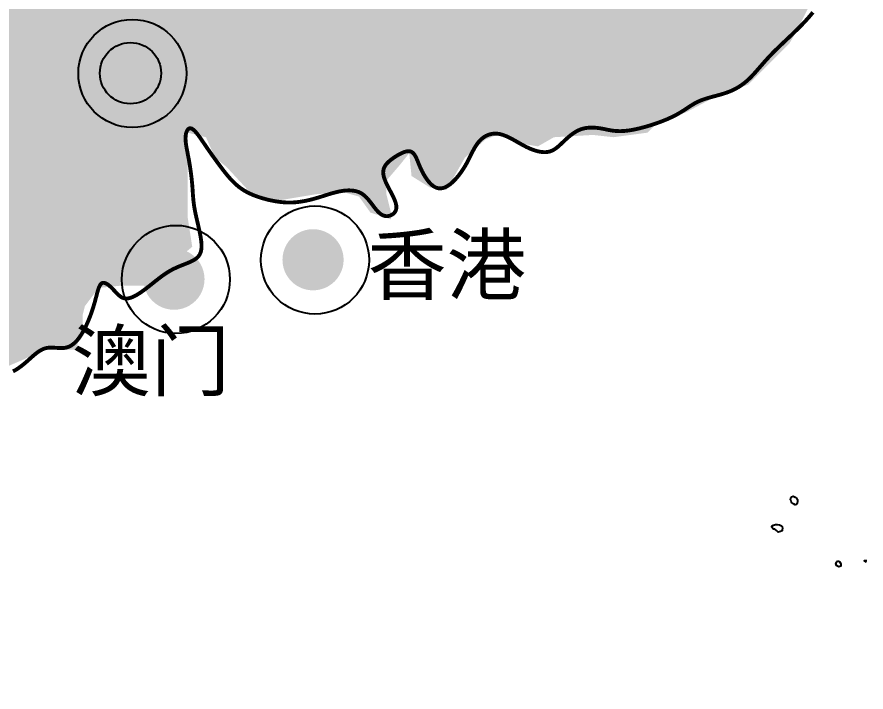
# Model space of a CAD drawing. Extents: x 13573007 to 22079938, y 2388446 to 8397471.
# Drawn here: x 19373783 to 20033318, y 2817126 to 3341377 of the extents above; entities that cross this region are included whole.
import ezdxf

# ---------------------------------------------------------------- set-up
doc = ezdxf.new("R2010")
doc.units = 0
doc.header["$MEASUREMENT"] = 0
for name, color, linetype in [('4南部沿海经济区', 131, 'CONTINUOUS'), ('注记', 7, 'CONTINUOUS'), ('海岸线', 5, 'CONTINUOUS'), ('首府点位', 240, 'CONTINUOUS')]:
    doc.layers.add(name, color=color, linetype=linetype)
doc.styles.get("Standard").update_dxf_attribs({"font": 'simhei.ttf'})

msp = doc.modelspace()

# ---------------------------------------------------------------- hatches: boundary and pattern name
at = {"layer": '4南部沿海经济区'}
msp.add_hatch(color=256, dxfattribs=at).paths.add_polyline_path([(19548818, 3660040), (19527100, 3648437), (19492650, 3644320), (19467187, 3657045), (19456693, 3666689), (19443970, 3667899), (19425997, 3655548), (19410551, 3638319), (19410551, 3624134), (19410170, 3583408), (19401153, 3573794), (19386726, 3575897), (19374702, 3586112), (19357311, 3601083), (19327142, 3615268), (19306472, 3611048), (19293423, 3602856), (19287235, 3589717), (19283027, 3563580), (19275512, 3550661), (19268899, 3544352), (19263188, 3541347), (19259582, 3536240), (19260483, 3517613), (19266803, 3505332), (19270380, 3480531), (19266773, 3465810), (19257756, 3459200), (19249039, 3454694), (19246935, 3438771), (19250831, 3420221), (19241525, 3407826), (19230843, 3394739), (19205381, 3359897), (19196063, 3346378), (19179844, 3331563), (19176295, 3308512), (19169071, 3245906), (19158501, 3224116), (19139343, 3214211), (19128773, 3204306), (19109615, 3196383), (19085833, 3185818), (19078566, 3178555), (19079887, 3150161), (19073942, 3137615), (19053462, 3121108), (19034965, 3119127), (19018350, 3108145), (19025056, 3080169), (19007219, 3077528), (18992685, 3075547), (18970434, 3072682), (18958011, 3067363), (18949585, 3047370), (18938923, 3037633), (18929311, 3025170), (18929616, 3021261), (18940264, 3012395), (18943797, 3008627), (18943797, 2994442), (18934923, 2973164), (18924275, 2948340), (18924275, 2941247), (18931374, 2918196), (18931374, 2896918), (18933149, 2872094), (18949121, 2849043), (18956219, 2841951), (18968642, 2829538), (18986389, 2817126), (19011234, 2822446), (19027206, 2831312), (19034305, 2840177), (19034305, 2866775), (19021882, 2886280), (19005910, 2902238), (18998811, 2916423), (19011234, 2935928), (19023657, 2925289), (19034305, 2927062), (19037854, 2939474), (19032530, 2944794), (19028981, 2958979), (19032530, 2974937), (19050277, 2958979), (19060925, 2964298), (19073347, 2974937), (19101742, 2994442), (19147883, 3008627), (19156757, 3015720), (19199349, 3021039), (19209997, 3024586), (19224194, 3035225), (19231293, 3051183), (19245490, 3058276), (19245490, 3044090), (19247265, 3028132), (19259687, 3024586), (19265012, 3028132), (19268561, 3042317), (19268561, 3056502), (19284533, 3060049), (19298730, 3054729), (19309378, 3049410), (19325350, 3063595), (19335998, 3077780), (19351970, 3077780), (19355520, 3065368), (19380365, 3076007), (19394562, 3083100), (19419408, 3083100), (19421182, 3088419), (19424732, 3099058), (19424732, 3109697), (19426506, 3116790), (19437154, 3130975), (19454901, 3132748), (19460225, 3132748), (19470873, 3132748), (19474422, 3132748), (19499268, 3154026), (19509916, 3162892), (19506366, 3185943), (19506366, 3203674), (19506366, 3224952), (19506366, 3251550), (19520564, 3248003), (19527662, 3232045), (19536536, 3224952), (19557832, 3201901), (19573804, 3198355), (19605748, 3203674), (19627044, 3205448), (19639466, 3201901), (19648340, 3189489), (19664312, 3184170), (19664312, 3189489), (19660762, 3203674), (19660762, 3214313), (19671410, 3226725), (19678509, 3235591), (19680284, 3217860), (19694481, 3208994), (19707494, 3207214), (19714593, 3219626), (19721691, 3232038), (19737663, 3246223), (19746537, 3249770), (19767833, 3242677), (19778481, 3240904), (19790903, 3247996), (19821073, 3249770), (19837045, 3247996), (19863665, 3251543), (19870763, 3258635), (19893834, 3267501), (19920454, 3281686), (19941750, 3288779), (19973694, 3320696), (19979018, 3329562), (19994990, 3361479), (20007413, 3372117), (20018061, 3384530), (20028709, 3393395), (20030337, 3397849), (20023233, 3409861), (20015601, 3423909), (20008516, 3435806), (20001715, 3449119), (20000163, 3477241), (19994347, 3498406), (19986128, 3513702), (19975926, 3533813), (19967708, 3556757), (19957222, 3557607), (19945320, 3553074), (19933753, 3550059), (19910515, 3574419), (19884443, 3581500), (19859787, 3588865), (19843067, 3591414), (19832298, 3584333), (19824647, 3573286), (19824647, 3556857), (19822096, 3538728), (19803392, 3545810), (19779020, 3563372), (19767681, 3567672), (19752098, 3561956), (19722909, 3550909), (19716216, 3546394), (19696837, 3533063), (19674165, 3532213), (19645229, 3521570), (19620320, 3520317), (19612475, 3522305), (19606110, 3527920), (19597313, 3537528), (19604612, 3550002), (19609736, 3565899), (19618609, 3581857), (19625708, 3594269), (19643930, 3601652), (19655877, 3619093), (19661201, 3638598), (19657652, 3652783), (19639905, 3659876), (19620384, 3659876), (19593378, 3649186), (19568511, 3645512), (19560426, 3656028)])
at = {"layer": '首府点位', "linetype": 'Continuous'}
for points in [[(19438166, 3297707, 1), (19485691, 3297707, 1)], [(19580010, 3152826, 1.0000191), (19627535, 3152826, 1.0000191)], [(19471966, 3137761, 1.0000191), (19519491, 3137761, 1.0000191)]]:
    msp.add_hatch(color=256, dxfattribs=at).paths.add_polyline_path(points)

# ---------------------------------------------------------------- linework, layer by layer
at = {"layer": '海岸线', "const_width": 3000}
msp.add_lwpolyline([(19370682, 3066150), (19372693, 3067227), (19374738, 3068525), (19376790, 3069997), (19378826, 3071595), (19380820, 3073274), (19382757, 3074985), (19384643, 3076685), (19386498, 3078327), (19388335, 3079867), (19390173, 3081259), (19392027, 3082459), (19393914, 3083422), (19395850, 3084102), (19397846, 3084475), (19399889, 3084601), (19401961, 3084559), (19404043, 3084429), (19406116, 3084291), (19408164, 3084225), (19410166, 3084309), (19412104, 3084626), (19413965, 3085237), (19415747, 3086143), (19417456, 3087327), (19419095, 3088773), (19420669, 3090465), (19422181, 3092386), (19423636, 3094520), (19425038, 3096851), (19426388, 3099358), (19427684, 3102011), (19428918, 3104774), (19430085, 3107613), (19431178, 3110493), (19432191, 3113379), (19433117, 3116236), (19433952, 3119030), (19434694, 3121725), (19435364, 3124281), (19435989, 3126656), (19436596, 3128810), (19437211, 3130703), (19437860, 3132292), (19438571, 3133538), (19439370, 3134399), (19440276, 3134849), (19441279, 3134920), (19442359, 3134660), (19443499, 3134115), (19444679, 3133333), (19445882, 3132361), (19447090, 3131245), (19448283, 3130033), (19449449, 3128773), (19450604, 3127512), (19451767, 3126300), (19452958, 3125187), (19454199, 3124221), (19455509, 3123452), (19456909, 3122928), (19458420, 3122698), (19460057, 3122800), (19461812, 3123214), (19463674, 3123911), (19465630, 3124859), (19467668, 3126029), (19469775, 3127389), (19471940, 3128909), (19474150, 3130557), (19476394, 3132303), (19478669, 3134113), (19480973, 3135951), (19483303, 3137783), (19485658, 3139574), (19488036, 3141290), (19490434, 3142895), (19492850, 3144354), (19495279, 3145645), (19497697, 3146786), (19500079, 3147808), (19502397, 3148742), (19504625, 3149619), (19506737, 3150469), (19508704, 3151324), (19510502, 3152213), (19512107, 3153169), (19513506, 3154227), (19514693, 3155424), (19515658, 3156797), (19516394, 3158383), (19516893, 3160219), (19517146, 3162342), (19517144, 3164787), (19516891, 3167574), (19516426, 3170643), (19515802, 3173917), (19515069, 3177318), (19514279, 3180768), (19513482, 3184190), (19512731, 3187504), (19512076, 3190635), (19511556, 3193525), (19511158, 3196199), (19510859, 3198706), (19510634, 3201092), (19510458, 3203405), (19510307, 3205690), (19510155, 3207997), (19509979, 3210370), (19509758, 3212846), (19509493, 3215410), (19509186, 3218036), (19508843, 3220696), (19508467, 3223364), (19508062, 3226014), (19507632, 3228619), (19507182, 3231153), (19506719, 3233592), (19506259, 3235934), (19505824, 3238177), (19505435, 3240322), (19505110, 3242368), (19504872, 3244317), (19504740, 3246167), (19504735, 3247919), (19504874, 3249565), (19505153, 3251071), (19505568, 3252392), (19506112, 3253486), (19506779, 3254309), (19507562, 3254820), (19508456, 3254974), (19509455, 3254730), (19510550, 3254060), (19511730, 3253010), (19512979, 3251641), (19514283, 3250014), (19515628, 3248191), (19517000, 3246232), (19518384, 3244200), (19519766, 3242155), (19521136, 3240148), (19522497, 3238177), (19523858, 3236230), (19525228, 3234296), (19526614, 3232363), (19528024, 3230416), (19529467, 3228445), (19530952, 3226438), (19532484, 3224387), (19534065, 3222312), (19535695, 3220237), (19537375, 3218186), (19539103, 3216184), (19540881, 3214256), (19542708, 3212427), (19544584, 3210720), (19546511, 3209154), (19548498, 3207723), (19550554, 3206415), (19552690, 3205218), (19554915, 3204119), (19557242, 3203106), (19559679, 3202166), (19562236, 3201288), (19564920, 3200464), (19567712, 3199703), (19570590, 3199020), (19573531, 3198429), (19576513, 3197944), (19579514, 3197580), (19582511, 3197351), (19585481, 3197272), (19588405, 3197351), (19591276, 3197575), (19594090, 3197926), (19596842, 3198385), (19599528, 3198934), (19602145, 3199556), (19604688, 3200230), (19607154, 3200939), (19609540, 3201665), (19611855, 3202394), (19614111, 3203110), (19616319, 3203800), (19618491, 3204450), (19620637, 3205046), (19622769, 3205573), (19624898, 3206017), (19627032, 3206363), (19629157, 3206596), (19631258, 3206698), (19633318, 3206654), (19635321, 3206445), (19637250, 3206056), (19639089, 3205471), (19640821, 3204671), (19642434, 3203651), (19643938, 3202441), (19645345, 3201083), (19646669, 3199618), (19647923, 3198087), (19649120, 3196530), (19650274, 3194990), (19651399, 3193507), (19652507, 3192119), (19653608, 3190847), (19654714, 3189710), (19655834, 3188726), (19656979, 3187915), (19658158, 3187294), (19659383, 3186881), (19660663, 3186696), (19661997, 3186752), (19663342, 3187045), (19664641, 3187568), (19665840, 3188311), (19666884, 3189268), (19667716, 3190429), (19668283, 3191787), (19668528, 3193332), (19668415, 3195054), (19667984, 3196924), (19667296, 3198907), (19666409, 3200973), (19665382, 3203088), (19664276, 3205219), (19663149, 3207334), (19662061, 3209400), (19661065, 3211390), (19660188, 3213299), (19659450, 3215131), (19658872, 3216888), (19658473, 3218571), (19658276, 3220182), (19658300, 3221723), (19658565, 3223197), (19659085, 3224606), (19659841, 3225953), (19660805, 3227243), (19661952, 3228480), (19663254, 3229668), (19664686, 3230810), (19666219, 3231912), (19667829, 3232977), (19669487, 3234001), (19671168, 3234950), (19672845, 3235780), (19674492, 3236448), (19676081, 3236912), (19677586, 3237127), (19678980, 3237053), (19680237, 3236644), (19681341, 3235874), (19682315, 3234772), (19683196, 3233384), (19684017, 3231754), (19684813, 3229928), (19685620, 3227950), (19686472, 3225866), (19687403, 3223721), (19688442, 3221559), (19689583, 3219423), (19690814, 3217357), (19692123, 3215403), (19693497, 3213605), (19694925, 3212006), (19696393, 3210648), (19697890, 3209575), (19699406, 3208819), (19700938, 3208379), (19702486, 3208242), (19704051, 3208396), (19705632, 3208827), (19707230, 3209525), (19708844, 3210477), (19710474, 3211670), (19712118, 3213090), (19713765, 3214715), (19715399, 3216521), (19717006, 3218481), (19718573, 3220573), (19720084, 3222771), (19721526, 3225051), (19722883, 3227388), (19724150, 3229757), (19725349, 3232131), (19726512, 3234480), (19727668, 3236775), (19728849, 3238989), (19730085, 3241093), (19731407, 3243057), (19732846, 3244853), (19734425, 3246454), (19736145, 3247838), (19737995, 3248985), (19739968, 3249874), (19742056, 3250484), (19744250, 3250796), (19746542, 3250789), (19748925, 3250441), (19751388, 3249748), (19753914, 3248763), (19756485, 3247552), (19759083, 3246184), (19761690, 3244726), (19764286, 3243245), (19766853, 3241809), (19769373, 3240486), (19771830, 3239332), (19774212, 3238363), (19776513, 3237582), (19778724, 3236993), (19780836, 3236601), (19782842, 3236409), (19784733, 3236422), (19786501, 3236644), (19788144, 3237074), (19789680, 3237697), (19791134, 3238492), (19792531, 3239438), (19793895, 3240515), (19795251, 3241703), (19796623, 3242981), (19798036, 3244328), (19799511, 3245723), (19801051, 3247133), (19802657, 3248528), (19804328, 3249873), (19806065, 3251137), (19807867, 3252285), (19809735, 3253287), (19811669, 3254108), (19813665, 3254725), (19815716, 3255148), (19817807, 3255395), (19819926, 3255484), (19822062, 3255434), (19824203, 3255263), (19826335, 3254990), (19828446, 3254633), (19830537, 3254215), (19832652, 3253776), (19834849, 3253362), (19837185, 3253017), (19839718, 3252788), (19842505, 3252717), (19845604, 3252852), (19849071, 3253236), (19852935, 3253901), (19857116, 3254824), (19861501, 3255968), (19865980, 3257296), (19870443, 3258772), (19874779, 3260358), (19878877, 3262018), (19882627, 3263714), (19885951, 3265414), (19888895, 3267095), (19891540, 3268740), (19893966, 3270329), (19896253, 3271845), (19898480, 3273268), (19900728, 3274581), (19903076, 3275765), (19905585, 3276810), (19908234, 3277738), (19910987, 3278580), (19913803, 3279367), (19916643, 3280129), (19919469, 3280898), (19922242, 3281703), (19924922, 3282576), (19927480, 3283543), (19929920, 3284614), (19932252, 3285796), (19934491, 3287095), (19936648, 3288516), (19938735, 3290066), (19940765, 3291752), (19942749, 3293578), (19944705, 3295550), (19946665, 3297666), (19948667, 3299921), (19950746, 3302310), (19952939, 3304831), (19955284, 3307479), (19957818, 3310249), (19960577, 3313139), (19963581, 3316140), (19966784, 3319235), (19970123, 3322404), (19973533, 3325626), (19976951, 3328881), (19980313, 3332148), (19983557, 3335407), (19986619, 3338637), (19989448, 3341823), (19992046, 3344967)], dxfattribs=at)
at = {"layer": '海岸线', "color": 5}
for points in [[(19975097, 2965784), (19974548, 2966458), (19974907, 2967928), (19975381, 2968621), (19976849, 2969133), (19978384, 2968516), (19979603, 2967480), (19980049, 2966761), (19980087, 2965225), (19979845, 2963610), (19979438, 2962836), (19978213, 2962373), (19976857, 2963301), (19975547, 2964256), (19975097, 2965784)], [(19963778, 2942669), (19962587, 2943481), (19961766, 2943700), (19960937, 2944019), (19960028, 2945127), (19960138, 2946022), (19961328, 2946761), (19962911, 2947192), (19964540, 2947313), (19966146, 2946953), (19967619, 2946268), (19968147, 2945605), (19968328, 2944020), (19968227, 2943176), (19968103, 2942328), (19966772, 2941719), (19965197, 2941390), (19963778, 2942669)], [(20011221, 2918991), (20012701, 2918502), (20013606, 2917146), (20013879, 2916308), (20013752, 2914949), (20012889, 2914666), (20012117, 2914318), (20010711, 2914995), (20009840, 2916353), (20010287, 2917927), (20011221, 2918991)], [(20033297, 2917854), (20033318, 2919276), (20031937, 2918939), (20033297, 2917854)]]:
    msp.add_lwpolyline(points, dxfattribs=at)
at = {"layer": '首府点位', "linetype": 'Continuous'}
for centre, radius in [((19463425, 3297514), 41979), ((19461929, 3297707), 23762), ((19605269, 3152634), 41979), ((19497225, 3137569), 41979)]:
    msp.add_circle(centre, radius, dxfattribs=at)

# ---------------------------------------------------------------- texts
at = {"layer": '注记', "linetype": 'Continuous', "char_height": 45125, "attachment_point": 1}
for s, insert in [('\\fￋￎￌﾣﾤ|b0|i0|c134|p54;香港', (19646093, 3171574)), ('\\fￋￎￌﾣﾤ|b0|i0|c134|p54;澳门', (19416186, 3096878))]:
    msp.add_mtext(s, dxfattribs=dict(at, insert=insert))

doc.saveas('drawing.dxf')
